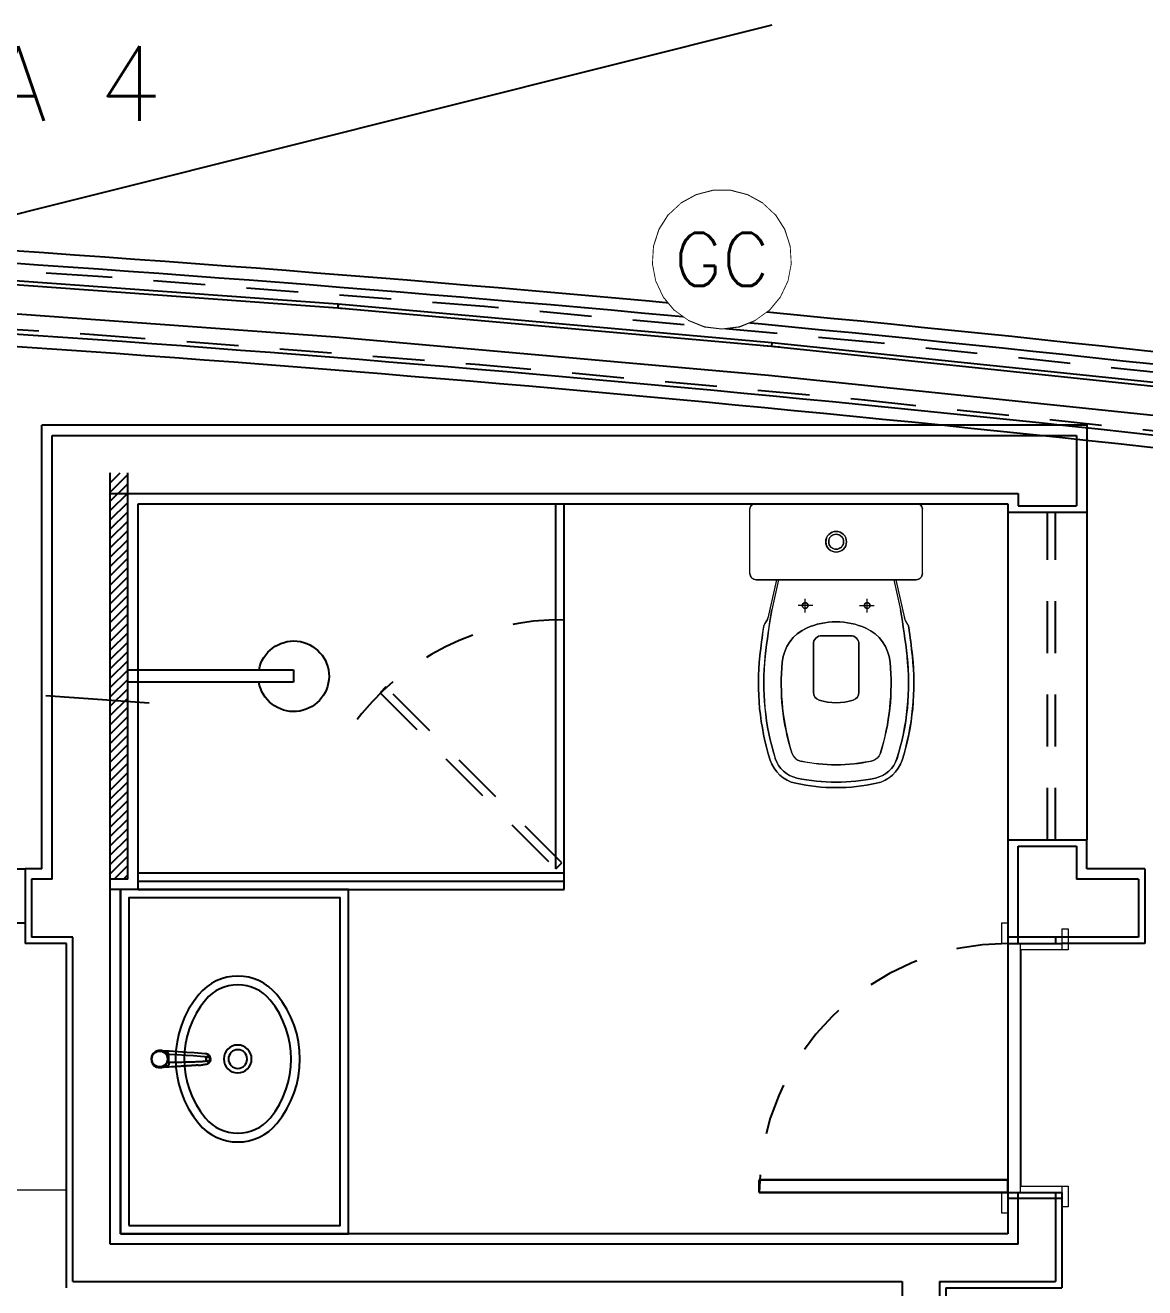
# Model space of a CAD drawing. Header units: millimetres. Extents: x 188.6 to 263.2, y 40.1 to 120.1.
# Drawn here: x 216.796 to 219.496, y 95.825 to 98.869 of the extents above; entities that cross this region are included whole.
import ezdxf
from ezdxf.enums import TextEntityAlignment as Align

# ---------------------------------------------------------------- set-up
doc = ezdxf.new("R2010")
doc.units = ezdxf.units.MM
doc.set_wipeout_variables(frame=1)
for name, pattern in [('_XREF_APTOS 603 E 604$0$HIDDEN', [0.375, 0.25, -0.125]), ('_XREF_APTOS 603 E 604$0$XREF-TIPO$0$HIDDEN', [0.375, 0.25, -0.125]), ('_XREF_APTOS 603 E 604$0$XREF-TIPO$0$HIDDEN2', [0.1875, 0.125, -0.0625]), ('HIDDEN2', [0.1875, 0.125, -0.0625])]:
    doc.linetypes.add(name, pattern=pattern)
for name, color, linetype in [('_XREF_APTOS 603 E 604$0$A-MC-ALVENARIA', 8, 'Continuous'), ('_XREF_APTOS 603 E 604$0$L-MC-LAYOUT MOLHADO', 8, 'Continuous'), ('_XREF_APTOS 603 E 604$0$P-MC-PROJEÇÃO', 8, '_XREF_APTOS 603 E 604$0$HIDDEN'), ('_XREF_APTOS 603 E 604$0$R-MC-REBOCO', 8, 'Continuous'), ('_XREF_APTOS 603 E 604$0$XREF-TIPO$0$E-MC-ESQUADRIAS', 8, 'Continuous'), ('_XREF_APTOS 603 E 604$0$XREF-TIPO$0$P-MC-PROJEÇÃO', 8, '_XREF_APTOS 603 E 604$0$XREF-TIPO$0$HIDDEN'), ('_XREF_APTOS 603 E 604$0$XREF-TIPO$0$S-MC-SECÇÃO', 8, 'Continuous'), ('_XREF_APTOS 603 E 604$0$XREF-TIPO$0$V-MC-VISTA1', 8, 'Continuous'), ('ARQ', 8, 'Continuous'), ('ESTR-VIGAS', 11, 'HIDDEN2'), ('ESTRUTURA', 7, 'Continuous'), ('INC-TEXTO', 7, 'Continuous')]:
    doc.layers.add(name, color=color, linetype=linetype)
doc.layers.add('_XREF_APTOS 603 E 604$0$L-MC-LAYOUT', color=8, linetype='Continuous', lineweight=5)
doc.styles.add('MC-ROMANS', font='romans')
doc.styles.add('ROMANS', font='ROMANS.SHX', dxfattribs={"height": 0.15})

# ---------------------------------------------------------------- blocks, each defined once
blk = doc.blocks.new('COBERTURA_29-09-2016')
at = {"layer": 'ESTR-VIGAS'}
for points in [[(10.2943, 11.8847), (9.3624, 11.944)], [(10.2953, 11.8846), (10.2943, 11.8847)], [(11.2262, 11.8121), (10.2953, 11.8846)], [(11.2272, 11.812), (11.2262, 11.8121)], [(12.157, 11.7263), (11.2272, 11.812)], [(9.3535, 11.8043), (10.2854, 11.745)], [(10.2844, 11.745), (11.2154, 11.6725)], [(10.2844, 11.745), (10.2854, 11.745)], [(12.158, 11.7262), (12.157, 11.7263)], [(13.0865, 11.6274), (12.158, 11.7262)], [(11.2144, 11.6726), (12.1442, 11.5869)], [(11.2144, 11.6726), (11.2154, 11.6725)], [(12.1432, 11.587), (13.0717, 11.4882)], [(12.1432, 11.587), (12.1442, 11.5869)]]:
    blk.add_lwpolyline(points, dxfattribs=at)
blk = doc.blocks.new('_XREF_APTOS 603 E 604$0$XREF-TIPO$0$A$C281A5909')
at = {"layer": 'ARQ'}
for p, q in [((0.05, 0.755), (0.08, 0.755)), ((0.05, 0.155), (0.05, 0.755)), ((0.08, 0.755), (0.05, 0.755)), ((0.05, 0.755), (0.05, 0.155)), ((0.08, 0.755), (0.08, 0.155)), ((0.08, 0.155), (0.08, 0.755)), ((0.035, 0.025), (0.035, 0.155)), ((0.08, 0.155), (0.05, 0.155)), ((0.05, 0.155), (0.08, 0.155)), ((0.665, 0.025), (0.665, 0.155)), ((0.635, 0.125), (0.065, 0.125))]:
    blk.add_line(p, q, dxfattribs=at)
at = {"layer": 'ARQ', "lineweight": 13}
for p, q in [((0, 0.155), (0, 0.17)), ((0, 0.17), (0.05, 0.17)), ((0, 0.155), (0.05, 0.155)), ((0.05, 0.155), (0.035, 0.155)), ((0.05, 0.155), (0.05, 0.125)), ((0.65, 0.155), (0.65, 0.17)), ((0.65, 0.17), (0.7, 0.17)), ((0.665, 0.155), (0.65, 0.155)), ((0.65, 0.125), (0.65, 0.155)), ((0.65, 0.155), (0.7, 0.155)), ((0.7, 0.17), (0.7, 0.155)), ((0.05, 0.125), (0.065, 0.125)), ((0.065, 0.125), (0.065, 0.0095)), ((0.635, 0.025), (0.635, 0.125)), ((0.635, 0.125), (0.65, 0.125)), ((0.065, 0.0345), (0.065, 0.0195)), ((0.635, 0.01), (0.635, 0.0325)), ((0.015, 0.0095), (0.015, 0.025)), ((0.065, 0.025), (0.015, 0.025)), ((0.065, 0.0095), (0.015, 0.0095)), ((0.685, 0.025), (0.635, 0.025)), ((0.685, 0.01), (0.635, 0.01)), ((0.685, 0.025), (0.685, 0.01))]:
    blk.add_line(p, q, dxfattribs=at)
at = {"layer": 'ARQ', "color": 8, "linetype": '_XREF_APTOS 603 E 604$0$XREF-TIPO$0$HIDDEN2'}
blk.add_arc((0.05, 0.155), 0.6, 0, 90, dxfattribs=at)
blk = doc.blocks.new('_XREF_APTOS 603 E 604$0$vasosanit')
at = {"layer": '_XREF_APTOS 603 E 604$0$L-MC-LAYOUT', "color": 8, "extrusion": (0, 0, -1)}
for p, q in [((217.5781, 108.4194), (217.5839, 108.4094)), ((217.9234, 108.4194), (217.9176, 108.4094)), ((217.6066, 108.3113), (217.5861, 108.4037)), ((217.612, 108.3113), (217.5958, 108.3838)), ((217.6758, 108.3908), (217.6758, 108.3574)), ((217.8257, 108.3908), (217.8257, 108.3574)), ((217.8895, 108.3113), (217.9057, 108.3838)), ((217.8949, 108.3113), (217.9154, 108.4037)), ((217.6941, 108.3738), (217.6592, 108.3738)), ((217.8074, 108.3738), (217.8423, 108.3738)), ((217.5428, 108.2963), (217.5428, 108.1404)), ((217.5578, 108.3113), (217.9436, 108.3113)), ((217.9586, 108.2963), (217.9586, 108.1404)), ((217.5548, 108.1284), (217.9466, 108.1284))]:
    blk.add_line(p, q, dxfattribs=at)
for points in [[(-217.7095, 108.6016, -0.323845), (-217.6958, 108.5826), (-217.6958, 108.4663, -0.414214), (-217.7158, 108.4463), (-217.7857, 108.4463, -0.414214), (-217.8057, 108.4663), (-217.8057, 108.5826, -0.000018), (-217.8057, 108.5826, -0.323824), (-217.792, 108.6016, -0.160379), (-217.7095, 108.6016, 0.160379)], [(-217.8221, 108.428, 0.105502), (-217.7507, 108.4128, 0.105502), (-217.6793, 108.428)]]:
    blk.add_lwpolyline(points, format="xyb", dxfattribs=at)
at = {"layer": '_XREF_APTOS 603 E 604$0$L-MC-LAYOUT', "color": 8}
for centre in [(217.6758, 108.3738), (217.8257, 108.3738)]:
    blk.add_circle(centre, 0.007, dxfattribs=at)
at = {"layer": '_XREF_APTOS 603 E 604$0$L-MC-LAYOUT', "color": 8, "extrusion": (0, 0, -1)}
for radius in [0.025, 0.018]:
    blk.add_circle((-217.7507, 108.2199), radius, dxfattribs=at)
for centre, radius, start, end in [((-217.7507, 108.3502), 0.4624, 77.837, 90.0069), ((-217.7508, 108.3502), 0.4624, 89.9931, 102.163), ((-217.6707, 108.7211), 0.083, 17.5138, 77.8297), ((-217.6707, 108.7211), 0.07, 17.5106, 77.832), ((-217.7507, 108.3502), 0.4494, 77.8311, 90.0006), ((-217.7507, 108.3502), 0.4494, 89.9994, 102.1689), ((-217.8307, 108.7211), 0.07, 102.168, 162.4894), ((-217.8307, 108.7211), 0.083, 102.1703, 162.4862), ((-217.6707, 108.7211), 0.028, 17.5066, 77.8279), ((-217.7507, 108.3502), 0.4074, 77.8291, 90.0002), ((-217.7507, 108.3502), 0.4074, 90.0119, 102.0081), ((-218.176, 108.5617), 0.6127, 353.7289, 17.51), ((-218.1759, 108.5618), 0.5997, 353.7335, 17.5088), ((-218.176, 108.5617), 0.5577, 354.6802, 17.5085), ((-217.3255, 108.5617), 0.5577, 162.6211, 185.3198), ((-217.3255, 108.5618), 0.5997, 162.4912, 186.2665), ((-217.3255, 108.5617), 0.6127, 162.49, 186.2711), ((-217.7201, 108.5193), 0.0999, 294.0885, 354.6746), ((-217.7813, 108.5193), 0.0999, 185.3254, 245.9115), ((-219.0702, 108.6488), 1.5111, 351.5285, 354.1727), ((-219.0705, 108.6514), 1.4988, 349.7178, 354.049), ((-216.431, 108.6514), 1.4988, 185.951, 190.2822), ((-216.4294, 108.6493), 1.513, 185.8403, 188.4774), ((-217.5953, 108.4294), 0.02, 329.8981, 351.5901), ((-217.9061, 108.4295), 0.02, 188.5565, 210.108), ((-217.5666, 108.3994), 0.02, 149.925, 167.6324), ((-217.9349, 108.3993), 0.0201, 12.5492, 30.1035), ((-217.5578, 108.2963), 0.015, 359.9948, 90.0052), ((-217.9437, 108.2963), 0.015, 89.9948, 180.0052), ((-217.5548, 108.1404), 0.012, 270.0046, 359.9954), ((-217.9466, 108.1404), 0.012, 180.0046, 269.9954)]:
    blk.add_arc(centre, radius, start, end, dxfattribs=at)
at = {"layer": '_XREF_APTOS 603 E 604$0$L-MC-LAYOUT', "color": 8}
blk.add_arc((217.8292, 108.7194), 0.03, 17.3789, 77.9919, dxfattribs=at)
blk = doc.blocks.new('_XREF_APTOS 603 E 604$0$CHUVEIRO')
for p, q in [((216.39, 104.5199), (216.39, 104.9199)), ((216.39, 104.9199), (216.42, 104.9199)), ((216.42, 104.9199), (216.42, 104.5199))]:
    blk.add_line(p, q)
at = {"extrusion": (0, 0, -1)}
blk.add_ellipse((216.4058, 104.9204), major_axis=(-0.0851, 0), ratio=1, start_param=4.898771, end_param=10.827741, dxfattribs=at)
blk = doc.blocks.new('_XREF_APTOS 603 E 604$0$A$C2D591F4F')
at = {"layer": 'ARQ'}
for p, q in [((0.1865, 0.1318), (0.1865, 0.132)), ((0.2037, 0.1324), (0.1963, 0.1324)), ((0.203, 0.1425), (0.197, 0.1425)), ((0.1949, 0.0422), (0.2051, 0.0422)), ((0.1949, 0.0404), (0.1949, 0.0422)), ((0.2051, 0.0404), (0.1949, 0.0404)), ((0.2051, 0.0404), (0.2051, 0.0422)), ((0.1794, 0.0224), (0.1794, 0.0222)), ((0.1794, 0.0222), (0.1794, 0.0222)), ((0.2205, 0.0239), (0.2205, 0.0239)), ((0.2205, 0.0239), (0.2205, 0.0235))]:
    blk.add_line(p, q, dxfattribs=at)
for points in [[(0.3556, 0.3031, 0.358974), (0.0444, 0.3031, 0.471698), (0.0444, 0.1149, 0.358974), (0.3556, 0.1149, 0.471698)], [(0.3422, 0.2869, 0.358974), (0.0578, 0.2869, 0.471698), (0.0578, 0.1311, 0.358974), (0.3422, 0.1311, 0.471698)], [(0.2, 0.2315, 1), (0.2, 0.1865, 1)]]:
    blk.add_lwpolyline(points, format="xyb", close=True, dxfattribs=at)
blk.add_lwpolyline([(0.2335, 0.209, 336.274616), (0.2335, 0.2086)], format="xyb", dxfattribs=at)
for points in [[(0.1794, 0.0225, 0), (0.1805, 0.0438, 0), (0.1818, 0.0651, 0), (0.1832, 0.0864, 0), (0.1844, 0.1039, 0), (0.1857, 0.1215, 0), (0.1863, 0.1302, 0), (0.1864, 0.1312, 0), (0.1864, 0.1316, 0), (0.1865, 0.1318, 0)], [(0.1865, 0.132, 0), (0.1865, 0.132, 0), (0.1865, 0.1325, 0), (0.1866, 0.1329, 0), (0.1867, 0.1334, 0), (0.1869, 0.1339, 0), (0.1869, 0.1339, 0)], [(0.1869, 0.1339, 0), (0.1869, 0.1339, 0), (0.1871, 0.1347, 0), (0.1875, 0.1356, 0), (0.1879, 0.1364, 0), (0.1885, 0.1374, 0), (0.1891, 0.1383, 0), (0.1899, 0.1391, 0), (0.1907, 0.1399, 0)], [(0.1963, 0.1324, 0), (0.196, 0.132, 0), (0.1957, 0.1317, 0), (0.1954, 0.1314, 0), (0.1952, 0.131, 0), (0.1951, 0.1307, 0), (0.1949, 0.1303, 0), (0.1948, 0.1298, 0), (0.1947, 0.1293, 0), (0.1946, 0.1287, 0), (0.1946, 0.1281, 0), (0.1939, 0.1194, 0), (0.1926, 0.1019, 0), (0.1914, 0.0844, 0), (0.1901, 0.063, 0), (0.1888, 0.0415, 0)], [(0.1963, 0.1324, 0), (0.1953, 0.1334, 0), (0.1943, 0.1345, 0), (0.1935, 0.1355, 0), (0.1926, 0.1365, 0), (0.192, 0.1375, 0), (0.1914, 0.1383, 0), (0.191, 0.1389, 0), (0.1907, 0.1394, 0), (0.1906, 0.1398, 0), (0.1907, 0.1399, 0)], [(0.1907, 0.1399, 0), (0.1911, 0.1402, 0), (0.1914, 0.1406, 0), (0.1918, 0.1409, 0), (0.192, 0.141, 0), (0.1921, 0.141, 0), (0.1922, 0.1411, 0), (0.1923, 0.1412, 0), (0.1923, 0.1412, 0), (0.1924, 0.1412, 0), (0.1924, 0.1413, 0), (0.1924, 0.1413, 0), (0.1924, 0.1413, 0), (0.1924, 0.1413, 0)], [(0.197, 0.1425, 0), (0.1956, 0.1424, 0), (0.1942, 0.1421, 0), (0.193, 0.1416, 0), (0.1924, 0.1413, 0)], [(0.197, 0.1425, 0), (0.197, 0.1424, 0), (0.1969, 0.1422, 0), (0.1969, 0.142, 0), (0.1969, 0.1418, 0), (0.1969, 0.1415, 0), (0.1969, 0.1411, 0), (0.1968, 0.1407, 0), (0.1968, 0.1402, 0), (0.1968, 0.1397, 0), (0.1967, 0.1392, 0), (0.1967, 0.1386, 0), (0.1966, 0.138, 0), (0.1966, 0.1374, 0), (0.1966, 0.137, 0), (0.1965, 0.1363, 0), (0.1965, 0.1355, 0), (0.1964, 0.1348, 0), (0.1964, 0.1341, 0), (0.1963, 0.1336, 0), (0.1963, 0.133, 0), (0.1963, 0.1324, 0)], [(0.199, 0.1433, 0), (0.1989, 0.1433, 0), (0.1987, 0.1432, 0), (0.1986, 0.1432, 0), (0.1984, 0.1431, 0), (0.1982, 0.1431, 0), (0.198, 0.143, 0), (0.1977, 0.1429, 0), (0.1974, 0.1428, 0), (0.197, 0.1425, 0)], [(0.202, 0.1433, 0), (0.201, 0.1434, 0), (0.2003, 0.1434, 0), (0.1995, 0.1434, 0), (0.1988, 0.1434, 0), (0.198, 0.1433, 0)], [(0.198, 0.1433, 0), (0.199, 0.1433, 0)], [(0.201, 0.1433, 0), (0.2008, 0.1433, 0), (0.2006, 0.1433, 0), (0.2005, 0.1434, 0), (0.2005, 0.1434, 0), (0.2004, 0.1434, 0), (0.2003, 0.1434, 0), (0.2002, 0.1434, 0), (0.2002, 0.1434, 0), (0.2001, 0.1434, 0), (0.2001, 0.1434, 0), (0.2, 0.1434, 0), (0.2, 0.1434, 0), (0.1999, 0.1434, 0), (0.1999, 0.1434, 0), (0.1998, 0.1434, 0), (0.1998, 0.1434, 0), (0.1996, 0.1434, 0), (0.1995, 0.1434, 0), (0.1994, 0.1433, 0), (0.1993, 0.1433, 0), (0.199, 0.1433, 0)], [(0.203, 0.1425, 0), (0.2026, 0.1427, 0), (0.2022, 0.1429, 0), (0.2018, 0.1431, 0), (0.2016, 0.1431, 0), (0.2014, 0.1432, 0), (0.2012, 0.1432, 0), (0.2011, 0.1433, 0), (0.201, 0.1433, 0), (0.201, 0.1433, 0)], [(0.201, 0.1433, 0), (0.202, 0.1433, 0), (0.202, 0.1433, 0)], [(0.2037, 0.1324, 0), (0.2036, 0.1331, 0), (0.2036, 0.1338, 0), (0.2035, 0.1346, 0), (0.2035, 0.1353, 0), (0.2034, 0.136, 0), (0.2034, 0.1366, 0), (0.2034, 0.1373, 0), (0.2033, 0.138, 0), (0.2033, 0.1386, 0), (0.2032, 0.1392, 0), (0.2032, 0.1396, 0), (0.2032, 0.14, 0), (0.2031, 0.1404, 0), (0.2031, 0.1408, 0), (0.2031, 0.1413, 0), (0.203, 0.1416, 0), (0.203, 0.1419, 0), (0.203, 0.1422, 0), (0.203, 0.1424, 0), (0.203, 0.1425, 0)], [(0.203, 0.1425, 0), (0.2044, 0.1424, 0), (0.2057, 0.1421, 0), (0.207, 0.1416, 0), (0.2075, 0.1413, 0)], [(0.2031, 0.1431, 0), (0.2035, 0.1431, 0), (0.204, 0.1429, 0), (0.2045, 0.1427, 0), (0.205, 0.1426, 0), (0.2055, 0.1424, 0), (0.206, 0.1421, 0), (0.2066, 0.1418, 0), (0.207, 0.1416, 0)], [(0.2037, 0.1324, 0), (0.204, 0.1327, 0), (0.2044, 0.1331, 0), (0.2048, 0.1335, 0), (0.2051, 0.134, 0), (0.2055, 0.1344, 0), (0.2059, 0.1348, 0), (0.2063, 0.1352, 0), (0.2066, 0.1357, 0), (0.207, 0.1361, 0), (0.2073, 0.1365, 0), (0.2076, 0.1369, 0), (0.2079, 0.1373, 0), (0.2082, 0.1377, 0), (0.2084, 0.138, 0), (0.2087, 0.1383, 0), (0.2088, 0.1386, 0), (0.209, 0.1389, 0), (0.2091, 0.1391, 0), (0.2092, 0.1393, 0), (0.2093, 0.1395, 0), (0.2093, 0.1396, 0), (0.2093, 0.1397, 0), (0.2093, 0.1398, 0), (0.2093, 0.1399, 0)], [(0.2079, 0.0421, 0), (0.2078, 0.0453, 0), (0.2077, 0.0486, 0), (0.2076, 0.0522, 0), (0.2075, 0.056, 0), (0.2075, 0.0595, 0), (0.2074, 0.0631, 0), (0.2074, 0.0642, 0), (0.2073, 0.0652, 0), (0.2073, 0.0662, 0), (0.2073, 0.0672, 0), (0.2073, 0.0682, 0), (0.2072, 0.0739, 0), (0.2071, 0.0795, 0), (0.2071, 0.0806, 0), (0.207, 0.0817, 0), (0.207, 0.0828, 0), (0.207, 0.0839, 0), (0.207, 0.0851, 0), (0.2069, 0.0862, 0), (0.2069, 0.0873, 0), (0.2069, 0.0884, 0), (0.2068, 0.0922, 0), (0.2067, 0.0959, 0), (0.2066, 0.0994, 0), (0.2065, 0.1029, 0), (0.2064, 0.1057, 0), (0.2063, 0.1085, 0), (0.2063, 0.1092, 0), (0.2062, 0.1099, 0), (0.2062, 0.1106, 0), (0.2062, 0.1113, 0), (0.2061, 0.112, 0), (0.2061, 0.1127, 0), (0.206, 0.1148, 0), (0.2059, 0.1168, 0), (0.2058, 0.1189, 0), (0.2057, 0.1209, 0), (0.2056, 0.1229, 0), (0.2055, 0.1248, 0), (0.2055, 0.1252, 0), (0.2054, 0.1256, 0), (0.2054, 0.126, 0), (0.2054, 0.1264, 0), (0.2054, 0.1267, 0), (0.2053, 0.1271, 0), (0.2053, 0.1275, 0), (0.2053, 0.1278, 0), (0.2053, 0.1282, 0), (0.2052, 0.1286, 0), (0.2052, 0.1289, 0), (0.2052, 0.1292, 0), (0.2052, 0.1294, 0), (0.2051, 0.1296, 0), (0.2051, 0.1298, 0), (0.2051, 0.13, 0), (0.205, 0.1302, 0), (0.205, 0.1303, 0), (0.2049, 0.1305, 0), (0.2049, 0.1306, 0), (0.2047, 0.131, 0), (0.2045, 0.1313, 0), (0.2043, 0.1316, 0), (0.2041, 0.1318, 0), (0.2039, 0.1321, 0), (0.2037, 0.1324, 0)], [(0.2093, 0.1399, 0), (0.2101, 0.1391, 0), (0.2108, 0.1382, 0), (0.2115, 0.1373, 0), (0.212, 0.1364, 0), (0.2124, 0.1357, 0), (0.2127, 0.1351, 0), (0.2129, 0.1344, 0), (0.213, 0.1342, 0)], [(0.213, 0.1342, 0), (0.213, 0.1339, 0), (0.2132, 0.1334, 0), (0.2133, 0.1329, 0), (0.2133, 0.1326, 0), (0.2133, 0.1325, 0), (0.2134, 0.1325, 0), (0.2134, 0.1324, 0), (0.2134, 0.1324, 0), (0.2134, 0.1324, 0), (0.2134, 0.1324, 0), (0.2134, 0.1324, 0), (0.2134, 0.1324, 0), (0.2134, 0.1324, 0), (0.2134, 0.1324, 0), (0.2134, 0.1324, 0), (0.2135, 0.1312, 0), (0.2136, 0.1304, 0), (0.2136, 0.1297, 0), (0.2137, 0.1289, 0), (0.2138, 0.1282, 0), (0.2138, 0.1275, 0), (0.2139, 0.1268, 0), (0.2139, 0.1263, 0), (0.214, 0.1257, 0), (0.214, 0.1251, 0), (0.214, 0.1247, 0)], [(0.2149, 0.1134, 0), (0.2149, 0.1126, 0), (0.215, 0.1121, 0), (0.215, 0.1117, 0), (0.2151, 0.1111, 0), (0.2151, 0.1106, 0), (0.2151, 0.1101, 0), (0.2152, 0.1098, 0), (0.2152, 0.1095, 0), (0.2152, 0.1092, 0), (0.2153, 0.1076, 0), (0.2154, 0.1059, 0), (0.2156, 0.104, 0), (0.2157, 0.1022, 0), (0.2158, 0.1002, 0), (0.216, 0.0982, 0), (0.2161, 0.0964, 0), (0.2162, 0.0947, 0), (0.2163, 0.0929, 0), (0.2165, 0.0911, 0), (0.2165, 0.0906, 0), (0.2165, 0.09, 0), (0.2165, 0.0899, 0), (0.2165, 0.0898, 0), (0.2166, 0.0896, 0), (0.2166, 0.0894, 0), (0.2166, 0.089, 0), (0.2166, 0.0884, 0), (0.2167, 0.0876, 0), (0.2168, 0.0868, 0), (0.2168, 0.0866, 0)], [(0.2168, 0.0866, 0), (0.2168, 0.0858, 0), (0.2169, 0.0846, 0), (0.217, 0.0838, 0), (0.217, 0.0829, 0), (0.217, 0.0826, 0), (0.217, 0.0824, 0), (0.2171, 0.0821, 0), (0.2171, 0.0818, 0), (0.2171, 0.0816, 0), (0.2171, 0.0813, 0), (0.2173, 0.0785, 0), (0.2175, 0.0759, 0), (0.2176, 0.0734, 0), (0.2178, 0.0711, 0), (0.2179, 0.0697, 0), (0.218, 0.068, 0), (0.2181, 0.0663, 0), (0.2182, 0.0647, 0), (0.2183, 0.0631, 0), (0.2185, 0.0596, 0), (0.2187, 0.0561, 0), (0.2189, 0.0527, 0), (0.2191, 0.0491, 0), (0.2195, 0.0426, 0), (0.2198, 0.0362, 0), (0.2202, 0.03, 0), (0.2205, 0.0239, 0)], [(0.1794, 0.0225, 0), (0.1794, 0.0225, 0), (0.1794, 0.0225, 0), (0.1794, 0.0225, 0), (0.1794, 0.0225, 0), (0.1794, 0.0225, 0), (0.1794, 0.0225, 0), (0.1794, 0.0225, 0), (0.1794, 0.0226, 0), (0.1794, 0.0226, 0), (0.1794, 0.0227, 0), (0.1794, 0.0227, 0), (0.1794, 0.0229, 0), (0.1795, 0.0238, 0), (0.1796, 0.0247, 0), (0.18, 0.0284, 0), (0.1806, 0.0321, 0), (0.1811, 0.0348, 0)], [(0.1811, 0.0348, 0), (0.1813, 0.0357, 0), (0.1816, 0.0366, 0), (0.1819, 0.0374, 0), (0.1824, 0.0382, 0), (0.1827, 0.0387, 0), (0.183, 0.0392, 0), (0.1833, 0.0395, 0), (0.1836, 0.0397, 0), (0.1839, 0.04, 0), (0.1842, 0.0402, 0), (0.1846, 0.0404, 0), (0.1849, 0.0405, 0), (0.1852, 0.0406, 0), (0.1854, 0.0407, 0), (0.1858, 0.0408, 0), (0.1864, 0.0409, 0), (0.1869, 0.041, 0), (0.1873, 0.041, 0), (0.1877, 0.0411, 0), (0.1881, 0.0412, 0), (0.1883, 0.0413, 0), (0.1885, 0.0413, 0), (0.1886, 0.0414, 0), (0.1888, 0.0415, 0)], [(0.1814, 0.0297, 0), (0.1818, 0.0308, 0), (0.1819, 0.0321, 0), (0.1816, 0.0334, 0), (0.1811, 0.0348, 0)], [(0.1896, 0.0382, 0), (0.1885, 0.0376, 0), (0.1871, 0.0365, 0), (0.1857, 0.0354, 0), (0.1848, 0.0345, 0), (0.184, 0.0336, 0), (0.1833, 0.0328, 0), (0.1827, 0.0319, 0), (0.182, 0.0308, 0), (0.1814, 0.0297, 0)], [(0.1888, 0.0415, 0), (0.1903, 0.0418, 0), (0.1918, 0.0421, 0), (0.1933, 0.0422, 0), (0.1949, 0.0422, 0)], [(0.1896, 0.0382, 0), (0.1892, 0.0401, 0), (0.1888, 0.0415, 0)], [(0.2177, 0.0314, 0), (0.2172, 0.0321, 0), (0.2165, 0.033, 0), (0.2158, 0.034, 0), (0.2148, 0.035, 0), (0.2138, 0.0359, 0), (0.2126, 0.0369, 0), (0.2113, 0.0377, 0), (0.2104, 0.0382, 0), (0.2095, 0.0387, 0), (0.2086, 0.0392, 0), (0.2076, 0.0396, 0)], [(0.2079, 0.0421, 0), (0.2079, 0.0421, 0), (0.2081, 0.0421, 0), (0.2083, 0.0421, 0), (0.2085, 0.042, 0), (0.2088, 0.0421, 0), (0.2091, 0.0421, 0), (0.2099, 0.0422, 0), (0.2107, 0.0424, 0), (0.2112, 0.0425, 0), (0.2117, 0.0425, 0), (0.2121, 0.0426, 0), (0.2124, 0.0426, 0), (0.2128, 0.0426, 0), (0.213, 0.0425, 0), (0.2133, 0.0425, 0), (0.2136, 0.0424, 0), (0.2139, 0.0424, 0), (0.2142, 0.0423, 0), (0.2146, 0.0421, 0), (0.215, 0.0419, 0), (0.2152, 0.0417, 0), (0.2154, 0.0416, 0), (0.2158, 0.0412, 0), (0.2161, 0.0409, 0), (0.2164, 0.0405, 0), (0.2167, 0.0401, 0), (0.2171, 0.0394, 0), (0.2174, 0.0387, 0), (0.2176, 0.0381, 0), (0.2179, 0.0375, 0)], [(0.2177, 0.0314, 0), (0.2172, 0.0325, 0), (0.217, 0.0338, 0), (0.2171, 0.0352, 0), (0.2175, 0.0366, 0), (0.2179, 0.0375, 0)], [(0.2179, 0.0375, 0), (0.2186, 0.0348, 0), (0.2193, 0.032, 0), (0.2199, 0.0284, 0), (0.2202, 0.0264, 0), (0.2204, 0.0252, 0), (0.2204, 0.0245, 0), (0.2204, 0.0242, 0), (0.2204, 0.0242, 0), (0.2205, 0.0241, 0), (0.2205, 0.024, 0), (0.2205, 0.024, 0), (0.2205, 0.0239, 0), (0.2205, 0.0239, 0), (0.2205, 0.0239, 0), (0.2205, 0.0239, 0), (0.2205, 0.0239, 0), (0.2205, 0.0239, 0)]]:
    blk.add_polyline3d(points, dxfattribs=at)
blk.add_circle((0.2, 0.0206), 0.0191, dxfattribs=at)
for centre, radius, start, end in [((0.1998, 0.1299), 0.0136, 102.4001, 123.0332), ((0.1992, 0.1325), 0.0109, 96.4456, 102.3614), ((0.2007, 0.1325), 0.0109, 77.2283, 83.0963), ((0.2001, 0.13), 0.0135, 47.2407, 56.8896), ((-2.8004, -0.1088), 3.0235, 4.2155, 4.4292), ((0.2, 0.0206), 0.0207, 180, 31.2083), ((0.2, 0.0206), 0.0204, 104.4666, 75.5334), ((0.2, 0.0206), 0.0195, 0, 180), ((0.2, 0.0206), 0.0195, 90, 180), ((0.1999, 0.0205), 0.0205, 104.0619, 120.0027), ((0.2, 0.0206), 0.0195, 0, 90), ((0.2052, 0.0157), 0.0265, 84.0406, 90.134), ((0.2001, 0.0205), 0.0205, 68.4737, 75.9324), ((0.7771, -0.0201), 0.5726, 173.7595, 174.015), ((0.2, 0.0206), 0.0207, 154.1045, 180), ((0.2, 0.0206), 0.0195, 180, 0)]:
    blk.add_arc(centre, radius, start, end, dxfattribs=at)
blk = doc.blocks.new('_XREF_APTOS 603 E 604$0$A$C50AA2380')
at = {"layer": '_XREF_APTOS 603 E 604$0$L-MC-LAYOUT', "extrusion": (0, 0, -1)}
for p, q in [((0.0686, 0.2914), (0.0745, 0.2813)), ((0.0972, 0.1833), (0.0767, 0.2756)), ((0.3854, 0.1833), (0.4059, 0.2756)), ((0.414, 0.2914), (0.4081, 0.2813)), ((0.1846, 0.2457), (0.1498, 0.2457)), ((0.1663, 0.2627), (0.1663, 0.2293)), ((0.2979, 0.2457), (0.3328, 0.2457)), ((0.3163, 0.2627), (0.3163, 0.2293)), ((0.0484, 0.1833), (0.4342, 0.1833)), ((0.0334, 0.1683), (0.0334, 0.0123)), ((0.4492, 0.1683), (0.4492, 0.0123)), ((0.0454, 0.0003), (0.4372, 0.0003))]:
    blk.add_line(p, q, dxfattribs=at)
at = {"layer": '_XREF_APTOS 603 E 604$0$L-MC-LAYOUT', "color": 9, "extrusion": (0, 0, -1)}
for p, q in [((0.1025, 0.1833), (0.0864, 0.2557)), ((0.3801, 0.1833), (0.3962, 0.2557))]:
    blk.add_line(p, q, dxfattribs=at)
blk.add_lwpolyline([(-0.2001, 0.4735, -0.323845), (-0.1863, 0.4545), (-0.1863, 0.3382, -0.414214), (-0.2063, 0.3182), (-0.2763, 0.3182, -0.414214), (-0.2963, 0.3382), (-0.2963, 0.4545, -0.000018), (-0.2963, 0.4545, -0.323824), (-0.2825, 0.4735, -0.160379), (-0.2001, 0.4735, 0.160379)], format="xyb", dxfattribs=at)
at = {"layer": '_XREF_APTOS 603 E 604$0$L-MC-LAYOUT', "extrusion": (0, 0, -1)}
blk.add_lwpolyline([(-0.3127, 0.2999, 0.105502), (-0.2413, 0.2847, 0.105502), (-0.1699, 0.2999)], format="xyb", dxfattribs=at)
at = {"layer": '_XREF_APTOS 603 E 604$0$L-MC-LAYOUT'}
for centre in [(0.1663, 0.2457), (0.3163, 0.2457)]:
    blk.add_circle(centre, 0.007, dxfattribs=at)
at = {"layer": '_XREF_APTOS 603 E 604$0$L-MC-LAYOUT', "extrusion": (0, 0, -1)}
for radius in [0.025, 0.018]:
    blk.add_circle((-0.2413, 0.0918), radius, dxfattribs=at)
for centre, radius, start, end in [((-0.1613, 0.593), 0.083, 17.5138, 77.8297), ((-0.2412, 0.2221), 0.4624, 77.837, 90.0069), ((-0.2413, 0.2221), 0.4624, 89.9931, 102.163), ((-0.3213, 0.593), 0.083, 102.1703, 162.4862), ((-0.6665, 0.4336), 0.6127, 353.7289, 17.51), ((-0.1613, 0.593), 0.028, 17.5066, 77.8279), ((-0.2413, 0.2221), 0.4074, 77.8291, 90.0002), ((-0.2412, 0.2222), 0.4074, 90.0119, 102.0081), ((0.1839, 0.4336), 0.6127, 162.49, 186.2711), ((-0.6665, 0.4337), 0.5577, 354.6802, 17.5085), ((0.1839, 0.4337), 0.5577, 162.6211, 185.3198), ((-1.5608, 0.5207), 1.5111, 351.5285, 354.1727), ((-0.2107, 0.3912), 0.0999, 294.0885, 354.6746), ((-0.2719, 0.3912), 0.0999, 185.3254, 245.9115), ((1.08, 0.5212), 1.513, 185.8403, 188.4774), ((-0.0859, 0.3014), 0.02, 329.8981, 351.5901), ((-0.0572, 0.2713), 0.02, 149.925, 167.6324), ((-0.4255, 0.2712), 0.0201, 12.5492, 30.1035), ((-0.3966, 0.3014), 0.02, 188.5565, 210.108), ((-0.0484, 0.1683), 0.015, 359.9948, 90.0052), ((-0.4342, 0.1683), 0.015, 89.9948, 180.0052), ((-0.0454, 0.0123), 0.012, 270.0046, 359.9954), ((-0.4372, 0.0123), 0.012, 180.0046, 269.9954)]:
    blk.add_arc(centre, radius, start, end, dxfattribs=at)
at = {"layer": '_XREF_APTOS 603 E 604$0$L-MC-LAYOUT', "color": 9, "extrusion": (0, 0, -1)}
for centre, radius, start, end in [((-0.2413, 0.2221), 0.4494, 77.8311, 90.0006), ((-0.2413, 0.2221), 0.4494, 89.9994, 102.1689), ((-0.1613, 0.593), 0.07, 17.5106, 77.832), ((-0.3213, 0.593), 0.07, 102.168, 162.4894), ((-0.6665, 0.4337), 0.5997, 353.7335, 17.5088), ((0.1839, 0.4337), 0.5997, 162.4912, 186.2665), ((-1.5611, 0.5234), 1.4988, 349.7178, 354.049), ((1.0785, 0.5234), 1.4988, 185.951, 190.2822)]:
    blk.add_arc(centre, radius, start, end, dxfattribs=at)
at = {"layer": '_XREF_APTOS 603 E 604$0$L-MC-LAYOUT'}
blk.add_arc((0.3197, 0.5913), 0.03, 17.3789, 77.9919, dxfattribs=at)
blk = doc.blocks.new('A$C0BE265FA')
at = {"layer": '_XREF_APTOS 603 E 604$0$XREF-TIPO$0$V-MC-VISTA1'}
h = blk.add_hatch(dxfattribs=at)
h.set_pattern_fill('ACET-2D-ANSI31', color=256, scale=0.005)
h.set_pattern_definition([(45, (-127.858763, -18.254905), (-0.0112253202, 0.0112253202), [])])
h.paths.add_polyline_path([(5.7222, 8.9152), (5.7222, 9.8952), (5.68, 9.8952), (5.68, 8.9152)])
at = {"layer": '_XREF_APTOS 603 E 604$0$A-MC-ALVENARIA'}
for p, q in [((5.54, 9.9852), (8.01, 9.9852)), ((5.54, 8.9152), (5.54, 9.9852)), ((8.01, 9.9852), (8.01, 9.8151)), ((5.68, 8.0352), (5.68, 9.8952)), ((5.68, 9.8452), (7.87, 9.8452)), ((7.87, 9.8452), (7.87, 9.8151)), ((7.87, 9.8151), (8.01, 9.8151)), ((7.845, 9.8001), (8.0351, 9.8001)), ((7.845, 9.8001), (7.845, 9.0101)), ((8.035, 9.8001), (8.035, 9.0101)), ((7.845, 9.0101), (8.035, 9.0101)), ((7.87, 8.7603), (7.87, 8.9951)), ((7.87, 8.9951), (8.01, 8.9951)), ((8.01, 8.9951), (8.01, 8.9152)), ((8.035, 8.9951), (8.035, 8.9951)), ((5.54, 8.9151), (5.4902, 8.9152)), ((5.4902, 8.9152), (5.4902, 8.7752)), ((5.59, 8.7752), (5.4902, 8.7752)), ((5.59, 7.9452), (5.59, 8.7752)), ((7.845, 8.7603), (7.975, 8.7603)), ((7.845, 8.1603), (7.975, 8.1603)), ((7.87, 8.0353), (7.87, 8.1603)), ((7.96, 8.1603), (7.96, 7.9453)), ((7.87, 8.0353), (5.68, 8.0352)), ((5.59, 7.9452), (7.5899, 7.9452)), ((7.5899, 7.9452), (7.5899, 5.0151)), ((7.6799, 7.9452), (7.96, 7.9453)), ((7.6799, 7.9452), (7.6799, 5.0151))]:
    blk.add_line(p, q, dxfattribs=at)
at = {"layer": '_XREF_APTOS 603 E 604$0$L-MC-LAYOUT'}
blk.add_line((5.575, 8.1652), (4.025, 8.1652), dxfattribs=at)
at = {"layer": '_XREF_APTOS 603 E 604$0$L-MC-LAYOUT MOLHADO'}
for p, q in [((6.755, 9.0101), (6.755, 9.8202)), ((6.775, 9.0101), (6.775, 9.8202)), ((6.775, 8.9701), (6.775, 9.0101)), ((6.255, 8.0602), (6.255, 8.8902))]:
    blk.add_line(p, q, dxfattribs=at)
for points in [[(5.705, 8.0602), (6.255, 8.0602), (6.255, 8.8902), (5.705, 8.8902)], [(5.725, 8.0802), (6.235, 8.0802), (6.235, 8.8702), (5.725, 8.8702)]]:
    blk.add_lwpolyline(points, close=True, dxfattribs=at)
at = {"layer": '_XREF_APTOS 603 E 604$0$P-MC-PROJEÇÃO'}
blk.add_arc((1.0203, -56.9791), 66.4892, 85.900109, 89.819671, dxfattribs=at)
at = {"layer": '_XREF_APTOS 603 E 604$0$R-MC-REBOCO'}
for p, q in [((5.515, 10.0102), (8.035, 10.0102)), ((5.515, 8.9402), (5.515, 10.0101)), ((7.9451, 10.0101), (5.689, 10.0101)), ((8.035, 10.0102), (8.035, 9.8002)), ((5.7472, 9.8202), (7.845, 9.8202)), ((5.7472, 8.8902), (5.7472, 9.8202)), ((6.755, 8.9402), (6.755, 9.8202)), ((6.775, 8.9302), (6.775, 9.8202)), ((7.845, 9.8202), (7.845, 9.8001)), ((7.845, 9.0101), (7.845, 8.0602)), ((8.035, 8.9402), (8.035, 9.0001)), ((5.515, 8.9402), (5.4752, 8.9402)), ((5.4752, 8.9402), (5.4752, 8.7602)), ((5.7472, 8.8902), (5.68, 8.8902)), ((5.705, 8.0602), (5.705, 8.8902)), ((6.255, 8.0602), (6.255, 8.8902)), ((5.575, 8.7602), (5.4752, 8.7602)), ((5.575, 7.9302), (5.575, 8.7602)), ((7.975, 8.1603), (7.975, 7.9303)), ((7.845, 8.0602), (5.705, 8.0602)), ((7.6949, 7.9302), (7.975, 7.9303)), ((7.6949, 7.9302), (7.6949, 5.0001))]:
    blk.add_line(p, q, dxfattribs=at)
at = {"layer": '_XREF_APTOS 603 E 604$0$XREF-TIPO$0$E-MC-ESQUADRIAS', "linetype": '_XREF_APTOS 603 E 604$0$XREF-TIPO$0$HIDDEN2'}
for p, q in [((7.9401, 9.0101), (7.9401, 9.8001)), ((7.9601, 9.0101), (7.9601, 9.8001))]:
    blk.add_line(p, q, dxfattribs=at)
at = {"layer": '_XREF_APTOS 603 E 604$0$XREF-TIPO$0$E-MC-ESQUADRIAS'}
for p, q in [((8.035, 9.0002), (8.035, 9.0101)), ((4.075, 8.9402), (5.4752, 8.9402)), ((4.075, 8.8102), (5.4752, 8.8102))]:
    blk.add_line(p, q, dxfattribs=at)
at = {"layer": '_XREF_APTOS 603 E 604$0$XREF-TIPO$0$P-MC-PROJEÇÃO', "linetype": '_XREF_APTOS 603 E 604$0$XREF-TIPO$0$HIDDEN2'}
blk.add_lwpolyline([(6.7691, 8.9543), (6.3449, 9.3786), (6.3307, 9.3644), (6.755, 8.9402)], close=True, dxfattribs=at)
blk.add_arc((6.7647, 8.9215), 0.6188, 88.9805, 144.0442, dxfattribs=at)
at = {"layer": '_XREF_APTOS 603 E 604$0$XREF-TIPO$0$S-MC-SECÇÃO'}
for p, q in [((5.7222, 8.9152), (5.7222, 9.8951)), ((5.7472, 8.9302), (6.775, 8.9302)), ((6.775, 8.8902), (6.775, 8.9302)), ((5.7222, 8.9152), (5.68, 8.9152)), ((5.7472, 8.9102), (6.775, 8.9102)), ((5.7472, 8.8902), (6.775, 8.8902))]:
    blk.add_line(p, q, dxfattribs=at)
at = {"layer": '_XREF_APTOS 603 E 604$0$XREF-TIPO$0$V-MC-VISTA1', "color": 252}
for p, q in [((8.175, 8.9401), (8.035, 8.9402)), ((8.175, 8.9401), (8.175, 8.7602)), ((8.16, 8.9152), (8.01, 8.9152)), ((8.16, 8.9152), (8.16, 8.7752)), ((8.175, 8.9152), (8.175, 8.7752)), ((8.16, 8.7752), (7.96, 8.7753)), ((7.96, 8.7753), (7.96, 8.7603)), ((8.175, 8.7602), (7.975, 8.7602))]:
    blk.add_line(p, q, dxfattribs=at)
at = {"layer": 'ARQ'}
blk.add_lwpolyline([(7.2754, 10.9738), (5.2754, 10.4738), (3.2754, 10.9738)], dxfattribs=at)
blk.add_lwpolyline([(7.2754, 10.9738), (5.2754, 10.4738), (3.2754, 10.9738)], dxfattribs=at)
at = {"layer": '_XREF_APTOS 603 E 604$0$L-MC-LAYOUT', "rotation": 180}
blk.add_blockref('_XREF_APTOS 603 E 604$0$A$C50AA2380', (7.6721, 9.8205), dxfattribs=at)
at = {"layer": '_XREF_APTOS 603 E 604$0$L-MC-LAYOUT MOLHADO', "xscale": -1, "rotation": 180}
blk.add_blockref('_XREF_APTOS 603 E 604$0$vasosanit', (-210.32, 117.9486), dxfattribs=at)
at = {"layer": '_XREF_APTOS 603 E 604$0$L-MC-LAYOUT MOLHADO', "rotation": 270}
for name, p in [('_XREF_APTOS 603 E 604$0$CHUVEIRO', (-98.7978, 225.8102)), ('_XREF_APTOS 603 E 604$0$A$C2D591F4F', (5.7787, 8.6817))]:
    blk.add_blockref(name, p, dxfattribs=at)
at = {"layer": '_XREF_APTOS 603 E 604$0$XREF-TIPO$0$E-MC-ESQUADRIAS', "extrusion": (0, 0, -1), "xscale": -1, "zscale": -1, "rotation": 270}
blk.add_blockref('_XREF_APTOS 603 E 604$0$XREF-TIPO$0$A$C281A5909', (-8, 8.1103), dxfattribs=at)
at = {"layer": 'ARQ', "insert": (4.5862, 10.7432), "char_height": 0.18, "attachment_point": 7, "style": 'MC-ROMANS'}
blk.add_mtext('\\A1;COLUNA 4', dxfattribs=at)
blk.add_wipeout([(5.1768, 10.2978), (6.223, 10.2221), (6.2286, 10.2919), (5.1813, 10.3677)]).dxf.layer = '_XREF_APTOS 603 E 604$0$L-MC-LAYOUT MOLHADO'
blk.add_wipeout([(6.223, 10.2221), (7.2678, 10.1298), (7.2745, 10.1995), (6.2286, 10.2919)]).dxf.layer = '_XREF_APTOS 603 E 604$0$L-MC-LAYOUT MOLHADO'
for points in [[(6.2086, 10.2935), (6.2086, 10.2934), (6.2286, 10.2919)], [(7.2678, 10.1298), (8.311, 10.0208), (8.3188, 10.0903), (7.2745, 10.1995)]]:
    blk.add_wipeout(points).dxf.layer = '_XREF_APTOS 603 E 604$0$L-MC-LAYOUT MOLHADO'
for points in [[(6.2286, 10.2919), (6.2485, 10.2902), (6.2485, 10.2903)], [(7.2546, 10.2014), (7.2546, 10.2012), (7.2745, 10.1995)]]:
    blk.add_wipeout(points).dxf.layer = '_XREF_APTOS 603 E 604$0$L-MC-LAYOUT MOLHADO'
blk.add_wipeout([(7.2745, 10.1995), (7.2944, 10.1974), (7.2944, 10.1975)]).dxf.layer = '_XREF_APTOS 603 E 604$0$L-MC-LAYOUT MOLHADO'
blk.add_wipeout([(7.2745, 10.1995), (7.2944, 10.1975), (7.2944, 10.1974), (8.2989, 10.0924), (8.2989, 10.0926), (8.3188, 10.0903), (8.3198, 10.1003), (7.2755, 10.2094)]).dxf.layer = '_XREF_APTOS 603 E 604$0$L-MC-LAYOUT MOLHADO'
at = {"layer": '_XREF_APTOS 603 E 604$0$L-MC-LAYOUT MOLHADO', "flags": 128}
blk.add_lwpolyline([(7.2944, 10.1974), (7.2944, 10.1975)], dxfattribs=at)
blk.add_wipeout([(6.2286, 10.2919), (6.2485, 10.2903), (6.2485, 10.2902), (7.2546, 10.2012), (7.2546, 10.2014), (7.2745, 10.1995), (7.2754, 10.2094), (6.2294, 10.3019)]).dxf.layer = '_XREF_APTOS 603 E 604$0$L-MC-LAYOUT MOLHADO'
for points in [[(6.2485, 10.2902), (6.2485, 10.2903)], [(7.2546, 10.2014), (7.2546, 10.2012)], [(7.2944, 10.1975), (7.2546, 10.2014)], [(7.2754, 10.2094), (7.2745, 10.1995)], [(7.2755, 10.2094), (7.2745, 10.1995)], [(7.2755, 10.2094), (8.3198, 10.1003)]]:
    blk.add_lwpolyline(points, dxfattribs=at)
blk.add_wipeout([(5.1813, 10.3677), (5.2013, 10.3664), (5.2013, 10.3662), (6.2086, 10.2934), (6.2086, 10.2935), (6.2286, 10.2919), (6.2293, 10.3019), (5.182, 10.3777)]).dxf.layer = '_XREF_APTOS 603 E 604$0$L-MC-LAYOUT MOLHADO'
for points in [[(10.2379, 9.8457), (9.3612, 9.9646), (8.3188, 10.0903), (7.2745, 10.1995), (6.2286, 10.2919), (5.1813, 10.3677), (4.133, 10.4267), (3.0838, 10.4691), (2.0341, 10.4946), (0.9842, 10.5035), (-0.0658, 10.4956), (-1.1155, 10.4709), (-2.1647, 10.4295), (-3.2131, 10.3714), (-4.2604, 10.2966), (-5.3064, 10.205), (-6.3508, 10.0968), (-7.3934, 9.972), (-8.2702, 9.8539)], [(10.1679, 9.7845), (9.3523, 9.8951), (8.311, 10.0208), (7.2678, 10.1298), (6.223, 10.2221), (5.1768, 10.2978), (4.1296, 10.3568), (3.0816, 10.3991), (2.033, 10.4247), (0.9841, 10.4335), (-0.0647, 10.4256), (-1.1133, 10.401), (-2.1614, 10.3596), (-3.2087, 10.3015), (-4.2549, 10.2268), (-5.2998, 10.1353), (-6.3431, 10.0273), (-7.3845, 9.9025), (-8.2002, 9.7927)], [(5.182, 10.3777), (6.2293, 10.3019)], [(6.2086, 10.2935), (6.2086, 10.2934)], [(6.2485, 10.2903), (6.2086, 10.2935)], [(6.2293, 10.3019), (6.2286, 10.2919)], [(6.2294, 10.3019), (6.2286, 10.2919)], [(6.2294, 10.3019), (7.2754, 10.2094)]]:
    blk.add_lwpolyline(points, dxfattribs=at)
at = {"layer": '_XREF_APTOS 603 E 604$0$L-MC-LAYOUT MOLHADO'}
for radius, start in [(66.2129, 81.889498), (66.1829, 81.912042), (66.0129, 82.040085), (65.9829, 82.062732)]:
    blk.add_arc((0.9835, -55.6323), radius, start, 89.998714, dxfattribs=at)
blk = doc.blocks.new('INC-OBJETO')
at = {"color": 0}
blk.add_lwpolyline([(0, 0.002084), (-0.000518, 0.002019), (-0.001004, 0.001827), (-0.001427, 0.001519), (-0.00176, 0.001117), (-0.001982, 0.000644), (-0.00208, 0.000131), (-0.002047, -0.000391), (-0.001886, -0.000887), (-0.001606, -0.001329), (-0.001225, -0.001686), (-0.000767, -0.001938), (-0.000261, -0.002068), (0.000261, -0.002068), (0.000767, -0.001938), (0.001225, -0.001686), (0.001606, -0.001329), (0.001886, -0.000887), (0.002047, -0.000391), (0.00208, 0.000131), (0.001982, 0.000644), (0.00176, 0.001117), (0.001427, 0.001519), (0.001004, 0.001827), (0.000518, 0.002019)], close=True, dxfattribs=at)
blk.add_wipeout([(0, 0.002084), (-0.000518, 0.002019), (-0.001004, 0.001827), (-0.001427, 0.001519), (-0.00176, 0.001117), (-0.001982, 0.000644), (-0.00208, 0.000131), (-0.002047, -0.000391), (-0.001886, -0.000887), (-0.001606, -0.001329), (-0.001225, -0.001686), (-0.000767, -0.001938), (-0.000261, -0.002068), (0.000261, -0.002068), (0.000767, -0.001938), (0.001225, -0.001686), (0.001606, -0.001329), (0.001886, -0.000887), (0.002047, -0.000391), (0.00208, 0.000131), (0.001982, 0.000644), (0.00176, 0.001117), (0.001427, 0.001519), (0.001004, 0.001827), (0.000518, 0.002019)], dxfattribs=at)
at = {"color": 0, "style": 'ROMANS', "width": 1.285725}
blk.add_attdef('OBJETO', text='', height=0.0016, dxfattribs=at).set_placement((-0.001786, -0.00083), (0.001643, -0.00083), align=Align.FIT)

msp = doc.modelspace()

# ---------------------------------------------------------------- block references
at = {"layer": 'ESTRUTURA'}
msp.add_blockref('COBERTURA_29-09-2016', (206.677, 86.3784), dxfattribs=at)

# ---------------------------------------------------------------- next in the draw order: block references
at = {"layer": 'ARQ'}
msp.add_blockref('A$C0BE265FA', (211.3213, 87.8947), dxfattribs=at)

# ---------------------------------------------------------------- next in the draw order: block references
at = {"layer": 'INC-TEXTO'}
ref = msp.add_blockref('INC-OBJETO', (218.4764, 98.3042), dxfattribs=dict(at, xscale=80, yscale=80, zscale=80, rotation=180))
ref.add_attrib('OBJETO', 'GC', dxfattribs={"layer": '0', "height": 0.128, "style": 'ROMANS'}).set_placement((218.4764, 98.3042), align=Align.MIDDLE_CENTER)

doc.saveas('drawing.dxf')
